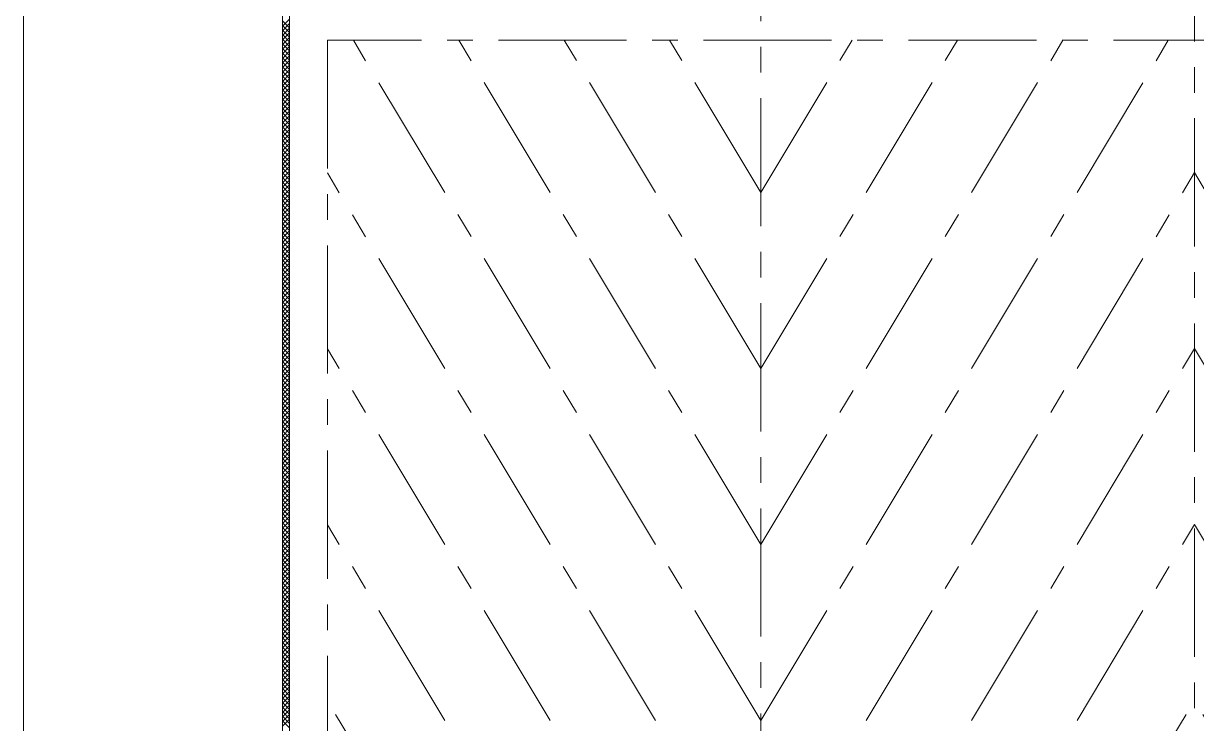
# Model space of a CAD drawing. Header units: millimetres. Extents: x 3384 to 3978, y 1077 to 1497.
# Drawn here: x 3733.8 to 3756.69, y 1166.04 to 1179.69 of the extents above; entities that cross this region are included whole.
import ezdxf

# ---------------------------------------------------------------- set-up
doc = ezdxf.new("R2010")
doc.units = ezdxf.units.MM
doc.linetypes.add('CENTERX2', pattern=[4, 2.5, -0.5, 0.5, -0.5])
for name, color, linetype, lineweight, true_color in [('1', 1, 'Continuous', 18, 0xff0000), ('2', 2, 'Continuous', 18, 0xffff00), ('3', 3, 'CENTERX2', 18, 0x00ff00)]:
    doc.layers.add(name, color=color, linetype=linetype, lineweight=lineweight, true_color=true_color)

msp = doc.modelspace()

# ---------------------------------------------------------------- linework, layer by layer
at = {"layer": '1'}
for p, q in [((3733.80259, 1198.8697), (3733.80259, 1133.61893)), ((3738.85828, 1189.96409), (3738.85828, 1142.52454)), ((3738.99667, 1180.61073), (3738.99667, 1151.8779))]:
    msp.add_line(p, q, dxfattribs=at)
at = {"layer": '2'}
for p, q in [((3738.85828, 1179.64317), (3738.99667, 1179.78156)), ((3738.99667, 1179.60808), (3738.85828, 1179.74647)), ((3738.85828, 1179.55336), (3738.99667, 1179.69175)), ((3738.99667, 1179.51828), (3738.85828, 1179.65667)), ((3738.85828, 1179.46356), (3738.99667, 1179.60195)), ((3738.99667, 1179.42848), (3738.85828, 1179.56687)), ((3738.85828, 1179.37376), (3738.99667, 1179.51215)), ((3738.99667, 1179.33868), (3738.85828, 1179.47706)), ((3738.85828, 1179.28396), (3738.99667, 1179.42235)), ((3738.99667, 1179.24887), (3738.85828, 1179.38726)), ((3738.85828, 1179.19415), (3738.99667, 1179.33254)), ((3738.99667, 1179.15907), (3738.85828, 1179.29746)), ((3738.85828, 1179.10435), (3738.99667, 1179.24274)), ((3738.99667, 1179.06927), (3738.85828, 1179.20766)), ((3738.85828, 1179.01455), (3738.99667, 1179.15294)), ((3738.99667, 1178.97946), (3738.85828, 1179.11785)), ((3738.85828, 1178.92475), (3738.99667, 1179.06314)), ((3738.99667, 1178.88966), (3738.85828, 1179.02805)), ((3738.85828, 1178.83494), (3738.99667, 1178.97333)), ((3738.99667, 1178.79986), (3738.85828, 1178.93825)), ((3738.85828, 1178.74514), (3738.99667, 1178.88353)), ((3738.99667, 1178.71006), (3738.85828, 1178.84845)), ((3738.85828, 1178.65534), (3738.99667, 1178.79373)), ((3738.99667, 1178.62025), (3738.85828, 1178.75864)), ((3738.85828, 1178.56554), (3738.99667, 1178.70393)), ((3738.99667, 1178.53045), (3738.85828, 1178.66884)), ((3738.85828, 1178.47573), (3738.99667, 1178.61412)), ((3738.99667, 1178.44065), (3738.85828, 1178.57904)), ((3738.85828, 1178.38593), (3738.99667, 1178.52432)), ((3738.99667, 1178.35085), (3738.85828, 1178.48924)), ((3738.85828, 1178.29613), (3738.99667, 1178.43452)), ((3738.99667, 1178.26104), (3738.85828, 1178.39943)), ((3738.85828, 1178.20633), (3738.99667, 1178.34471)), ((3738.99667, 1178.17124), (3738.85828, 1178.30963)), ((3738.85828, 1178.11652), (3738.99667, 1178.25491)), ((3738.99667, 1178.08144), (3738.85828, 1178.21983)), ((3738.85828, 1178.02672), (3738.99667, 1178.16511)), ((3738.99667, 1177.99164), (3738.85828, 1178.13003)), ((3738.85828, 1177.93692), (3738.99667, 1178.07531)), ((3738.99667, 1177.90183), (3738.85828, 1178.04022)), ((3738.85828, 1177.84712), (3738.99667, 1177.9855)), ((3738.99667, 1177.81203), (3738.85828, 1177.95042)), ((3738.85828, 1177.75731), (3738.99667, 1177.8957)), ((3738.99667, 1177.72223), (3738.85828, 1177.86062)), ((3738.85828, 1177.66751), (3738.99667, 1177.8059)), ((3738.99667, 1177.63243), (3738.85828, 1177.77082)), ((3738.85828, 1177.57771), (3738.99667, 1177.7161)), ((3738.99667, 1177.54262), (3738.85828, 1177.68101)), ((3738.85828, 1177.4879), (3738.99667, 1177.62629)), ((3738.99667, 1177.45282), (3738.85828, 1177.59121)), ((3738.85828, 1177.3981), (3738.99667, 1177.53649)), ((3738.99667, 1177.36302), (3738.85828, 1177.50141)), ((3738.85828, 1177.3083), (3738.99667, 1177.44669)), ((3738.99667, 1177.27322), (3738.85828, 1177.41161)), ((3738.85828, 1177.2185), (3738.99667, 1177.35689)), ((3738.99667, 1177.18341), (3738.85828, 1177.3218)), ((3738.85828, 1177.12869), (3738.99667, 1177.26708)), ((3738.99667, 1177.09361), (3738.85828, 1177.232)), ((3738.85828, 1177.03889), (3738.99667, 1177.17728)), ((3738.99667, 1177.00381), (3738.85828, 1177.1422)), ((3738.85828, 1176.94909), (3738.99667, 1177.08748)), ((3738.99667, 1176.91401), (3738.85828, 1177.0524)), ((3738.85828, 1176.85929), (3738.99667, 1176.99768)), ((3738.99667, 1176.8242), (3738.85828, 1176.96259)), ((3738.85828, 1176.76948), (3738.99667, 1176.90787)), ((3738.99667, 1176.7344), (3738.85828, 1176.87279)), ((3738.85828, 1176.67968), (3738.99667, 1176.81807)), ((3738.99667, 1176.6446), (3738.85828, 1176.78299)), ((3738.85828, 1176.58988), (3738.99667, 1176.72827)), ((3738.99667, 1176.5548), (3738.85828, 1176.69319)), ((3738.85828, 1176.50008), (3738.99667, 1176.63847)), ((3738.99667, 1176.46499), (3738.85828, 1176.60338)), ((3738.85828, 1176.41027), (3738.99667, 1176.54866)), ((3738.99667, 1176.37519), (3738.85828, 1176.51358)), ((3738.85828, 1176.32047), (3738.99667, 1176.45886)), ((3738.99667, 1176.28539), (3738.85828, 1176.42378)), ((3738.85828, 1176.23067), (3738.99667, 1176.36906)), ((3738.99667, 1176.19559), (3738.85828, 1176.33398)), ((3738.85828, 1176.14087), (3738.99667, 1176.27926)), ((3738.99667, 1176.10578), (3738.85828, 1176.24417)), ((3738.85828, 1176.05106), (3738.99667, 1176.18945)), ((3738.99667, 1176.01598), (3738.85828, 1176.15437)), ((3738.85828, 1175.96126), (3738.99667, 1176.09965)), ((3738.99667, 1175.92618), (3738.85828, 1176.06457)), ((3738.85828, 1175.87146), (3738.99667, 1176.00985)), ((3738.99667, 1175.83638), (3738.85828, 1175.97476)), ((3738.85828, 1175.78166), (3738.99667, 1175.92005)), ((3738.99667, 1175.74657), (3738.85828, 1175.88496)), ((3738.85828, 1175.69185), (3738.99667, 1175.83024)), ((3738.99667, 1175.65677), (3738.85828, 1175.79516)), ((3738.85828, 1175.60205), (3738.99667, 1175.74044)), ((3738.99667, 1175.56697), (3738.85828, 1175.70536)), ((3738.85828, 1175.51225), (3738.99667, 1175.65064)), ((3738.99667, 1175.47717), (3738.85828, 1175.61555)), ((3738.85828, 1175.42245), (3738.99667, 1175.56084)), ((3738.99667, 1175.38736), (3738.85828, 1175.52575)), ((3738.85828, 1175.33264), (3738.99667, 1175.47103)), ((3738.99667, 1175.29756), (3738.85828, 1175.43595)), ((3738.85828, 1175.24284), (3738.99667, 1175.38123)), ((3738.99667, 1175.20776), (3738.85828, 1175.34615)), ((3738.85828, 1175.15304), (3738.99667, 1175.29143)), ((3738.99667, 1175.11795), (3738.85828, 1175.25634)), ((3738.85828, 1175.06324), (3738.99667, 1175.20163)), ((3738.99667, 1175.02815), (3738.85828, 1175.16654)), ((3738.85828, 1174.97343), (3738.99667, 1175.11182)), ((3738.99667, 1174.93835), (3738.85828, 1175.07674)), ((3738.85828, 1174.88363), (3738.99667, 1175.02202)), ((3738.99667, 1174.84855), (3738.85828, 1174.98694)), ((3738.85828, 1174.79383), (3738.99667, 1174.93222)), ((3738.99667, 1174.75874), (3738.85828, 1174.89713)), ((3738.85828, 1174.70403), (3738.99667, 1174.84242)), ((3738.99667, 1174.66894), (3738.85828, 1174.80733)), ((3738.85828, 1174.61422), (3738.99667, 1174.75261)), ((3738.99667, 1174.57914), (3738.85828, 1174.71753)), ((3738.85828, 1174.52442), (3738.99667, 1174.66281)), ((3738.99667, 1174.48934), (3738.85828, 1174.62773)), ((3738.85828, 1174.43462), (3738.99667, 1174.57301)), ((3738.99667, 1174.39953), (3738.85828, 1174.53792)), ((3738.85828, 1174.34482), (3738.99667, 1174.4832)), ((3738.99667, 1174.30973), (3738.85828, 1174.44812)), ((3738.85828, 1174.25501), (3738.99667, 1174.3934)), ((3738.99667, 1174.21993), (3738.85828, 1174.35832)), ((3738.85828, 1174.16521), (3738.99667, 1174.3036)), ((3738.99667, 1174.13013), (3738.85828, 1174.26852)), ((3738.85828, 1174.07541), (3738.99667, 1174.2138)), ((3738.99667, 1174.04032), (3738.85828, 1174.17871)), ((3738.85828, 1173.98561), (3738.99667, 1174.12399)), ((3738.99667, 1173.95052), (3738.85828, 1174.08891)), ((3738.85828, 1173.8958), (3738.99667, 1174.03419)), ((3738.99667, 1173.86072), (3738.85828, 1173.99911)), ((3738.85828, 1173.806), (3738.99667, 1173.94439)), ((3738.99667, 1173.77092), (3738.85828, 1173.90931)), ((3738.85828, 1173.7162), (3738.99667, 1173.85459)), ((3738.99667, 1173.68111), (3738.85828, 1173.8195)), ((3738.85828, 1173.62639), (3738.99667, 1173.76478)), ((3738.99667, 1173.59131), (3738.85828, 1173.7297)), ((3738.85828, 1173.53659), (3738.99667, 1173.67498)), ((3738.99667, 1173.50151), (3738.85828, 1173.6399)), ((3738.85828, 1173.44679), (3738.99667, 1173.58518)), ((3738.99667, 1173.41171), (3738.85828, 1173.5501)), ((3738.85828, 1173.35699), (3738.99667, 1173.49538)), ((3738.99667, 1173.3219), (3738.85828, 1173.46029)), ((3738.85828, 1173.26718), (3738.99667, 1173.40557)), ((3738.99667, 1173.2321), (3738.85828, 1173.37049)), ((3738.85828, 1173.17738), (3738.99667, 1173.31577)), ((3738.99667, 1173.1423), (3738.85828, 1173.28069)), ((3738.85828, 1173.08758), (3738.99667, 1173.22597)), ((3738.99667, 1173.0525), (3738.85828, 1173.19089)), ((3738.85828, 1172.99778), (3738.99667, 1173.13617)), ((3738.99667, 1172.96269), (3738.85828, 1173.10108)), ((3738.85828, 1172.90797), (3738.99667, 1173.04636)), ((3738.99667, 1172.87289), (3738.85828, 1173.01128)), ((3738.85828, 1172.81817), (3738.99667, 1172.95656)), ((3738.99667, 1172.78309), (3738.85828, 1172.92148)), ((3738.85828, 1172.72837), (3738.99667, 1172.86676)), ((3738.99667, 1172.69329), (3738.85828, 1172.83168)), ((3738.85828, 1172.63857), (3738.99667, 1172.77696)), ((3738.99667, 1172.60348), (3738.85828, 1172.74187)), ((3738.85828, 1172.54876), (3738.99667, 1172.68715)), ((3738.99667, 1172.51368), (3738.85828, 1172.65207)), ((3738.85828, 1172.45896), (3738.99667, 1172.59735)), ((3738.99667, 1172.42388), (3738.85828, 1172.56227)), ((3738.85828, 1172.36916), (3738.99667, 1172.50755)), ((3738.99667, 1172.33408), (3738.85828, 1172.47246)), ((3738.85828, 1172.27936), (3738.99667, 1172.41775)), ((3738.99667, 1172.24427), (3738.85828, 1172.38266)), ((3738.85828, 1172.18955), (3738.99667, 1172.32794)), ((3738.99667, 1172.15447), (3738.85828, 1172.29286)), ((3738.85828, 1172.09975), (3738.99667, 1172.23814)), ((3738.99667, 1172.06467), (3738.85828, 1172.20306)), ((3738.85828, 1172.00995), (3738.99667, 1172.14834)), ((3738.99667, 1171.97487), (3738.85828, 1172.11325)), ((3738.85828, 1171.92015), (3738.99667, 1172.05854)), ((3738.99667, 1171.88506), (3738.85828, 1172.02345)), ((3738.85828, 1171.83034), (3738.99667, 1171.96873)), ((3738.99667, 1171.79526), (3738.85828, 1171.93365)), ((3738.85828, 1171.74054), (3738.99667, 1171.87893)), ((3738.99667, 1171.70546), (3738.85828, 1171.84385)), ((3738.85828, 1171.65074), (3738.99667, 1171.78913)), ((3738.99667, 1171.61565), (3738.85828, 1171.75404)), ((3738.85828, 1171.56094), (3738.99667, 1171.69933)), ((3738.99667, 1171.52585), (3738.85828, 1171.66424)), ((3738.85828, 1171.47113), (3738.99667, 1171.60952)), ((3738.99667, 1171.43605), (3738.85828, 1171.57444)), ((3738.85828, 1171.38133), (3738.99667, 1171.51972)), ((3738.99667, 1171.34625), (3738.85828, 1171.48464)), ((3738.85828, 1171.29153), (3738.99667, 1171.42992)), ((3738.99667, 1171.25644), (3738.85828, 1171.39483)), ((3738.85828, 1171.20173), (3738.99667, 1171.34012)), ((3738.99667, 1171.16664), (3738.85828, 1171.30503)), ((3738.85828, 1171.11192), (3738.99667, 1171.25031)), ((3738.99667, 1171.07684), (3738.85828, 1171.21523)), ((3738.85828, 1171.02212), (3738.99667, 1171.16051)), ((3738.99667, 1170.98704), (3738.85828, 1171.12543)), ((3738.85828, 1170.93232), (3738.99667, 1171.07071)), ((3738.99667, 1170.89723), (3738.85828, 1171.03562)), ((3738.85828, 1170.84252), (3738.99667, 1170.9809)), ((3738.99667, 1170.80743), (3738.85828, 1170.94582)), ((3738.85828, 1170.75271), (3738.99667, 1170.8911)), ((3738.99667, 1170.71763), (3738.85828, 1170.85602)), ((3738.85828, 1170.66291), (3738.99667, 1170.8013)), ((3738.99667, 1170.62783), (3738.85828, 1170.76622)), ((3738.85828, 1170.57311), (3738.99667, 1170.7115)), ((3738.99667, 1170.53802), (3738.85828, 1170.67641)), ((3738.85828, 1170.48331), (3738.99667, 1170.62169)), ((3738.99667, 1170.44822), (3738.85828, 1170.58661)), ((3738.85828, 1170.3935), (3738.99667, 1170.53189)), ((3738.99667, 1170.35842), (3738.85828, 1170.49681)), ((3738.85828, 1170.3037), (3738.99667, 1170.44209)), ((3738.99667, 1170.26862), (3738.85828, 1170.40701)), ((3738.85828, 1170.2139), (3738.99667, 1170.35229)), ((3738.99667, 1170.17881), (3738.85828, 1170.3172)), ((3738.85828, 1170.12409), (3738.99667, 1170.26248)), ((3738.99667, 1170.08901), (3738.85828, 1170.2274)), ((3738.85828, 1170.03429), (3738.99667, 1170.17268)), ((3738.99667, 1169.99921), (3738.85828, 1170.1376)), ((3738.85828, 1169.94449), (3738.99667, 1170.08288)), ((3738.99667, 1169.90941), (3738.85828, 1170.0478)), ((3738.85828, 1169.85469), (3738.99667, 1169.99308)), ((3738.99667, 1169.8196), (3738.85828, 1169.95799)), ((3738.85828, 1169.76488), (3738.99667, 1169.90327)), ((3738.99667, 1169.7298), (3738.85828, 1169.86819)), ((3738.85828, 1169.67508), (3738.99667, 1169.81347)), ((3738.99667, 1169.64), (3738.85828, 1169.77839)), ((3738.85828, 1169.58528), (3738.99667, 1169.72367)), ((3738.99667, 1169.5502), (3738.85828, 1169.68859)), ((3738.85828, 1169.49548), (3738.99667, 1169.63387)), ((3738.99667, 1169.46039), (3738.85828, 1169.59878)), ((3738.85828, 1169.40567), (3738.99667, 1169.54406)), ((3738.99667, 1169.37059), (3738.85828, 1169.50898)), ((3738.85828, 1169.31587), (3738.99667, 1169.45426)), ((3738.99667, 1169.28079), (3738.85828, 1169.41918)), ((3738.85828, 1169.22607), (3738.99667, 1169.36446)), ((3738.99667, 1169.19099), (3738.85828, 1169.32938)), ((3738.85828, 1169.13627), (3738.99667, 1169.27466)), ((3738.99667, 1169.10118), (3738.85828, 1169.23957)), ((3738.85828, 1169.04646), (3738.99667, 1169.18485)), ((3738.99667, 1169.01138), (3738.85828, 1169.14977)), ((3738.85828, 1168.95666), (3738.99667, 1169.09505)), ((3738.99667, 1168.92158), (3738.85828, 1169.05997)), ((3738.85828, 1168.86686), (3738.99667, 1169.00525)), ((3738.99667, 1168.83178), (3738.85828, 1168.97016)), ((3738.85828, 1168.77706), (3738.99667, 1168.91545)), ((3738.99667, 1168.74197), (3738.85828, 1168.88036)), ((3738.85828, 1168.68725), (3738.99667, 1168.82564)), ((3738.99667, 1168.65217), (3738.85828, 1168.79056)), ((3738.85828, 1168.59745), (3738.99667, 1168.73584)), ((3738.99667, 1168.56237), (3738.85828, 1168.70076)), ((3738.85828, 1168.50765), (3738.99667, 1168.64604)), ((3738.99667, 1168.47257), (3738.85828, 1168.61095)), ((3738.85828, 1168.41785), (3738.99667, 1168.55624)), ((3738.99667, 1168.38276), (3738.85828, 1168.52115)), ((3738.85828, 1168.32804), (3738.99667, 1168.46643)), ((3738.99667, 1168.29296), (3738.85828, 1168.43135)), ((3738.85828, 1168.23824), (3738.99667, 1168.37663)), ((3738.99667, 1168.20316), (3738.85828, 1168.34155)), ((3738.85828, 1168.14844), (3738.99667, 1168.28683)), ((3738.99667, 1168.11335), (3738.85828, 1168.25174)), ((3738.85828, 1168.05864), (3738.99667, 1168.19703)), ((3738.99667, 1168.02355), (3738.85828, 1168.16194)), ((3738.85828, 1167.96883), (3738.99667, 1168.10722)), ((3738.99667, 1167.93375), (3738.85828, 1168.07214)), ((3738.85828, 1167.87903), (3738.99667, 1168.01742)), ((3738.99667, 1167.84395), (3738.85828, 1167.98234)), ((3738.85828, 1167.78923), (3738.99667, 1167.92762)), ((3738.99667, 1167.75414), (3738.85828, 1167.89253)), ((3738.85828, 1167.69943), (3738.99667, 1167.83782)), ((3738.99667, 1167.66434), (3738.85828, 1167.80273)), ((3738.85828, 1167.60962), (3738.99667, 1167.74801)), ((3738.99667, 1167.57454), (3738.85828, 1167.71293)), ((3738.85828, 1167.51982), (3738.99667, 1167.65821)), ((3738.99667, 1167.48474), (3738.85828, 1167.62313)), ((3738.85828, 1167.43002), (3738.99667, 1167.56841)), ((3738.99667, 1167.39493), (3738.85828, 1167.53332)), ((3738.85828, 1167.34022), (3738.99667, 1167.47861)), ((3738.99667, 1167.30513), (3738.85828, 1167.44352)), ((3738.85828, 1167.25041), (3738.99667, 1167.3888)), ((3738.99667, 1167.21533), (3738.85828, 1167.35372)), ((3738.85828, 1167.16061), (3738.99667, 1167.299)), ((3738.99667, 1167.12553), (3738.85828, 1167.26392)), ((3738.85828, 1167.07081), (3738.99667, 1167.2092)), ((3738.99667, 1167.03572), (3738.85828, 1167.17411)), ((3738.85828, 1166.98101), (3738.99667, 1167.11939)), ((3738.99667, 1166.94592), (3738.85828, 1167.08431)), ((3738.85828, 1166.8912), (3738.99667, 1167.02959)), ((3738.99667, 1166.85612), (3738.85828, 1166.99451)), ((3738.85828, 1166.8014), (3738.99667, 1166.93979)), ((3738.99667, 1166.76632), (3738.85828, 1166.90471)), ((3738.85828, 1166.7116), (3738.99667, 1166.84999)), ((3738.99667, 1166.67651), (3738.85828, 1166.8149)), ((3738.85828, 1166.6218), (3738.99667, 1166.76018)), ((3738.99667, 1166.58671), (3738.85828, 1166.7251)), ((3738.85828, 1166.53199), (3738.99667, 1166.67038)), ((3738.99667, 1166.49691), (3738.85828, 1166.6353)), ((3738.85828, 1166.44219), (3738.99667, 1166.58058)), ((3738.99667, 1166.40711), (3738.85828, 1166.5455)), ((3738.85828, 1166.35239), (3738.99667, 1166.49078)), ((3738.99667, 1166.3173), (3738.85828, 1166.45569)), ((3738.85828, 1166.26258), (3738.99667, 1166.40097)), ((3738.99667, 1166.2275), (3738.85828, 1166.36589)), ((3738.85828, 1166.17278), (3738.99667, 1166.31117)), ((3738.99667, 1166.1377), (3738.85828, 1166.27609)), ((3738.85828, 1166.08298), (3738.99667, 1166.22137)), ((3738.99667, 1166.0479), (3738.85828, 1166.18629)), ((3738.85828, 1165.99318), (3738.99667, 1166.13157)), ((3738.99667, 1165.95809), (3738.85828, 1166.09648))]:
    msp.add_line(p, q, dxfattribs=at)
at = {"layer": '3'}
for p, q in [((3756.65127, 1127.34545), (3756.65127, 1206.4257)), ((3748.19127, 1151.73974), (3748.19127, 1181.21429)), ((3773.56969, 1179.36753), (3739.73284, 1179.36753)), ((3739.73284, 1179.36753), (3739.73284, 1152.9272)), ((3748.19127, 1166.10323), (3740.24107, 1179.36753)), ((3748.19127, 1169.53458), (3742.29772, 1179.36753)), ((3748.19127, 1172.96593), (3744.35436, 1179.36753)), ((3748.19127, 1176.39728), (3746.411, 1179.36753)), ((3748.19127, 1176.39728), (3749.97154, 1179.36753)), ((3748.19127, 1172.96593), (3752.02818, 1179.36753)), ((3748.19127, 1169.53458), (3754.08482, 1179.36753)), ((3748.19127, 1166.10323), (3756.14146, 1179.36753)), ((3748.19127, 1162.67187), (3739.73284, 1176.78412)), ((3748.19127, 1162.67187), (3756.65127, 1176.78675)), ((3765.11127, 1162.67187), (3756.65127, 1176.78675)), ((3748.19127, 1159.24051), (3739.73284, 1173.35276)), ((3748.19127, 1159.24051), (3756.65127, 1173.35539)), ((3765.11127, 1159.24051), (3756.65127, 1173.35539)), ((3748.19127, 1155.80915), (3739.73284, 1169.9214)), ((3748.19127, 1155.80915), (3756.65127, 1169.92403)), ((3765.11127, 1155.80915), (3756.65127, 1169.92403)), ((3747.86197, 1152.9272), (3739.73284, 1166.49004)), ((3748.52057, 1152.9272), (3756.65127, 1166.49267)), ((3764.78197, 1152.9272), (3756.65127, 1166.49267))]:
    msp.add_line(p, q, dxfattribs=at)

doc.saveas('drawing.dxf')
